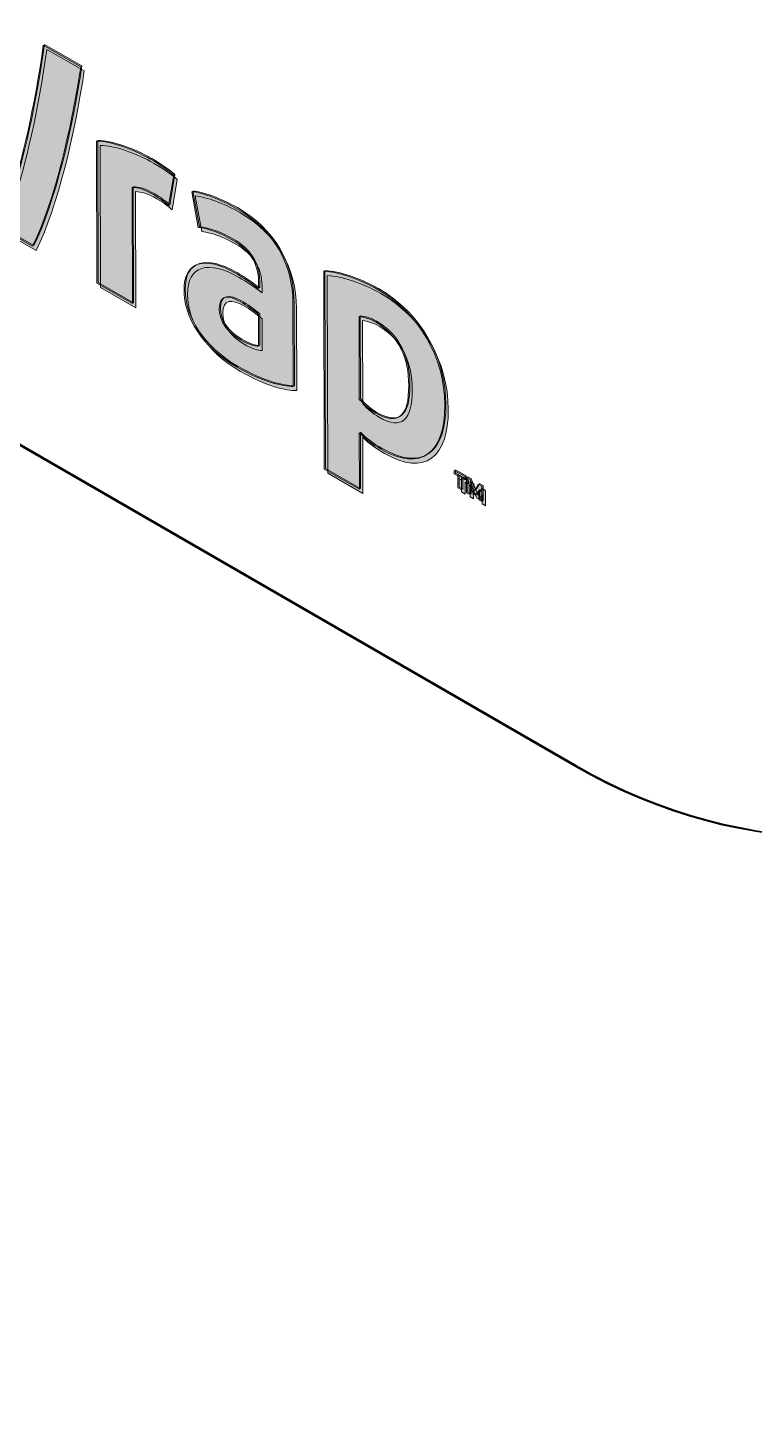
# Model space of a CAD drawing. Header units: inches. Extents: x -17.6 to 82.3, y -15.1 to 23.2.
# Drawn here: x -6.71 to -6.415, y 9.516 to 10.076 of the extents above; entities that cross this region are included whole.
import ezdxf

# ---------------------------------------------------------------- set-up
doc = ezdxf.new("R2010")
doc.units = ezdxf.units.IN
doc.header["$MEASUREMENT"] = 0
doc.layers.add('G-ANNO-TTLB', color=7, linetype='Continuous', lineweight=0)
doc.layers.add('TYVEK', color=7, linetype='Continuous', lineweight=0)

# ---------------------------------------------------------------- blocks, each defined once
blk = doc.blocks.new('Block_126')
at = {"layer": 'TYVEK', "true_color": 0x000000, "transparency": 33554687}
h = blk.add_hatch(color=18, dxfattribs=at)
h.dxf.hatch_style = 2
edge = h.paths.add_edge_path()
edge.add_spline(control_points=[(-6.70253, 10.06689), (-6.70253, 10.06689), (-6.68728, 10.05813), (-6.68728, 10.05813), (-6.69118, 10.03235), (-6.69799, 10.00319), (-6.70681, 9.98517), (-6.70681, 9.98517), (-6.72321, 9.99458), (-6.72321, 9.99458), (-6.72836, 10.01257), (-6.733, 10.03291), (-6.73691, 10.05488), (-6.74083, 10.03741), (-6.74528, 10.02229), (-6.75046, 10.01023), (-6.75046, 10.01023), (-6.76686, 10.01964), (-6.76686, 10.01964), (-6.77527, 10.04756), (-6.78277, 10.08493), (-6.7867, 10.11521), (-6.7867, 10.11521), (-6.77156, 10.10652), (-6.77156, 10.10652), (-6.76826, 10.07925), (-6.76234, 10.04735), (-6.75802, 10.03081), (-6.75357, 10.04232), (-6.74664, 10.066), (-6.74367, 10.09051), (-6.74367, 10.09051), (-6.73031, 10.08283), (-6.73031, 10.08283), (-6.72711, 10.05478), (-6.72025, 10.02319), (-6.71562, 10.00646), (-6.71148, 10.01815), (-6.7056, 10.04328), (-6.70253, 10.06689)], knot_values=[0, 0, 0, 0, 1, 1, 1, 2, 2, 2, 3, 3, 3, 4, 4, 4, 5, 5, 5, 6, 6, 6, 7, 7, 7, 8, 8, 8, 9, 9, 9, 10, 10, 10, 11, 11, 11, 12, 12, 12, 13, 13, 13, 13], degree=3, periodic=0)
h = blk.add_hatch(color=18, dxfattribs=at)
h.dxf.hatch_style = 2
edge = h.paths.add_edge_path()
edge.add_spline(control_points=[(-6.65892, 10.02057), (-6.65516, 10.01841), (-6.65161, 10.01589), (-6.64952, 10.01409), (-6.64952, 10.01409), (-6.65158, 10.00168), (-6.65158, 10.00168), (-6.65335, 10.00342), (-6.65555, 10.00492), (-6.65774, 10.00618), (-6.66161, 10.0084), (-6.66421, 10.00906), (-6.66641, 10.00911), (-6.66641, 10.00911), (-6.66629, 9.96191), (-6.66629, 9.96191), (-6.66629, 9.96191), (-6.6807, 9.97018), (-6.6807, 9.97018), (-6.6807, 9.97018), (-6.68084, 10.02786), (-6.68084, 10.02786), (-6.67521, 10.02788), (-6.66644, 10.02489), (-6.65892, 10.02057)], knot_values=[0, 0, 0, 0, 1, 1, 1, 2, 2, 2, 3, 3, 3, 4, 4, 4, 5, 5, 5, 6, 6, 6, 7, 7, 7, 8, 8, 8, 8], degree=3, periodic=0)
h = blk.add_hatch(color=18, dxfattribs=at)
h.dxf.hatch_style = 2
edge = h.paths.add_edge_path()
edge.add_spline(control_points=[(-6.61504, 9.94463), (-6.61504, 9.94463), (-6.61507, 9.95751), (-6.61507, 9.95751), (-6.61748, 9.95949), (-6.61998, 9.9613), (-6.62249, 9.96273), (-6.62729, 9.96549), (-6.63105, 9.96548), (-6.63103, 9.95982), (-6.63102, 9.95477), (-6.62788, 9.95032), (-6.62235, 9.94714), (-6.61922, 9.94534), (-6.61661, 9.94456), (-6.61504, 9.94463)], knot_values=[0, 0, 0, 0, 1, 1, 1, 2, 2, 2, 3, 3, 3, 4, 4, 4, 5, 5, 5, 5], degree=3, periodic=0)
edge = h.paths.add_edge_path()
edge.add_spline(control_points=[(-6.62378, 9.93606), (-6.63809, 9.94427), (-6.64531, 9.95648), (-6.64534, 9.96731), (-6.64537, 9.97924), (-6.63693, 9.98137), (-6.62439, 9.97429), (-6.62147, 9.97261), (-6.61771, 9.96997), (-6.6151, 9.96799), (-6.6151, 9.96799), (-6.61511, 9.97088), (-6.61511, 9.97088), (-6.61512, 9.97823), (-6.61879, 9.98382), (-6.62578, 9.98783), (-6.63038, 9.99047), (-6.63529, 9.99245), (-6.63956, 9.99286), (-6.63956, 9.99286), (-6.64221, 10.00736), (-6.64221, 10.00736), (-6.63772, 10.00695), (-6.63052, 10.00426), (-6.62415, 10.0006), (-6.60879, 9.99179), (-6.60115, 9.97802), (-6.60111, 9.96176), (-6.60111, 9.96176), (-6.60103, 9.92829), (-6.60103, 9.92829), (-6.6053, 9.92821), (-6.61334, 9.93006), (-6.62378, 9.93606)], knot_values=[0, 0, 0, 0, 1, 1, 1, 2, 2, 2, 3, 3, 3, 4, 4, 4, 5, 5, 5, 6, 6, 6, 7, 7, 7, 8, 8, 8, 9, 9, 9, 10, 10, 10, 11, 11, 11, 11], degree=3, periodic=0)
h = blk.add_hatch(color=18, dxfattribs=at)
h.dxf.hatch_style = 2
edge = h.paths.add_edge_path()
edge.add_spline(control_points=[(-6.56752, 9.91747), (-6.55833, 9.91219), (-6.55407, 9.91624), (-6.5541, 9.92864), (-6.55412, 9.93948), (-6.55811, 9.94898), (-6.56761, 9.95444), (-6.57022, 9.95594), (-6.5721, 9.95641), (-6.57429, 9.95671), (-6.57429, 9.95671), (-6.57421, 9.92299), (-6.57421, 9.92299), (-6.57223, 9.92089), (-6.57055, 9.91921), (-6.56752, 9.91747)], knot_values=[0, 0, 0, 0, 1, 1, 1, 2, 2, 2, 3, 3, 3, 4, 4, 4, 5, 5, 5, 5], degree=3, periodic=0)
edge = h.paths.add_edge_path()
edge.add_spline(control_points=[(-6.5654, 9.90278), (-6.56906, 9.90488), (-6.57156, 9.9068), (-6.57418, 9.90938), (-6.57418, 9.90938), (-6.57412, 9.8865), (-6.57412, 9.8865), (-6.57412, 9.8865), (-6.58843, 9.89472), (-6.58843, 9.89472), (-6.58843, 9.89472), (-6.58863, 9.97504), (-6.58863, 9.97504), (-6.58268, 9.97475), (-6.57433, 9.972), (-6.56692, 9.96775), (-6.54979, 9.95791), (-6.53952, 9.94), (-6.53948, 9.92073), (-6.53943, 9.90098), (-6.54911, 9.89343), (-6.5654, 9.90278)], knot_values=[0, 0, 0, 0, 1, 1, 1, 2, 2, 2, 3, 3, 3, 4, 4, 4, 5, 5, 5, 6, 6, 6, 7, 7, 7, 7], degree=3, periodic=0)
h = blk.add_hatch(color=18, dxfattribs=at)
h.dxf.hatch_style = 2
edge = h.paths.add_edge_path()
edge.add_spline(control_points=[(-6.52913, 9.89047), (-6.5286, 9.88869), (-6.52809, 9.88734), (-6.52746, 9.88589), (-6.52685, 9.88662), (-6.52641, 9.88743), (-6.5259, 9.88861), (-6.5259, 9.88861), (-6.5244, 9.88775), (-6.5244, 9.88775), (-6.5244, 9.88775), (-6.52438, 9.88152), (-6.52438, 9.88152), (-6.52438, 9.88152), (-6.52569, 9.88227), (-6.52569, 9.88227), (-6.52569, 9.88227), (-6.5257, 9.88514), (-6.5257, 9.88514), (-6.5257, 9.88514), (-6.52564, 9.88608), (-6.52564, 9.88608), (-6.52605, 9.88538), (-6.52655, 9.88469), (-6.52699, 9.88415), (-6.52699, 9.88415), (-6.52799, 9.88473), (-6.52799, 9.88473), (-6.52845, 9.88579), (-6.52895, 9.88708), (-6.52939, 9.88829), (-6.52939, 9.88829), (-6.52932, 9.88722), (-6.52932, 9.88722), (-6.52932, 9.88722), (-6.52931, 9.88435), (-6.52931, 9.88435), (-6.52931, 9.88435), (-6.53062, 9.8851), (-6.53062, 9.8851), (-6.53062, 9.8851), (-6.53064, 9.89133), (-6.53064, 9.89133), (-6.53064, 9.89133), (-6.52913, 9.89047), (-6.52913, 9.89047)], knot_values=[0, 0, 0, 0, 1, 1, 1, 2, 2, 2, 3, 3, 3, 4, 4, 4, 5, 5, 5, 6, 6, 6, 7, 7, 7, 8, 8, 8, 9, 9, 9, 10, 10, 10, 11, 11, 11, 12, 12, 12, 13, 13, 13, 14, 14, 14, 15, 15, 15, 15], degree=3, periodic=0)
edge = h.paths.add_edge_path()
edge.add_spline(control_points=[(-6.53414, 9.89196), (-6.53414, 9.89196), (-6.5356, 9.8928), (-6.5356, 9.8928), (-6.5356, 9.8928), (-6.5356, 9.89418), (-6.5356, 9.89418), (-6.5356, 9.89418), (-6.53123, 9.89167), (-6.53123, 9.89167), (-6.53123, 9.89167), (-6.53123, 9.89029), (-6.53123, 9.89029), (-6.53123, 9.89029), (-6.53269, 9.89113), (-6.53269, 9.89113), (-6.53269, 9.89113), (-6.53268, 9.88628), (-6.53268, 9.88628), (-6.53268, 9.88628), (-6.53413, 9.88712), (-6.53413, 9.88712), (-6.53413, 9.88712), (-6.53414, 9.89196), (-6.53414, 9.89196)], knot_values=[0, 0, 0, 0, 1, 1, 1, 2, 2, 2, 3, 3, 3, 4, 4, 4, 5, 5, 5, 6, 6, 6, 7, 7, 7, 8, 8, 8, 8], degree=3, periodic=0)
at = {"layer": 'TYVEK'}
for points, knots in [([(-6.70253, 10.06689), (-6.70253, 10.06689), (-6.68728, 10.05813), (-6.68728, 10.05813), (-6.69118, 10.03235), (-6.69799, 10.00319), (-6.70681, 9.98517), (-6.70681, 9.98517), (-6.72321, 9.99458), (-6.72321, 9.99458), (-6.72836, 10.01257), (-6.733, 10.03291), (-6.73691, 10.05488), (-6.74083, 10.03741), (-6.74528, 10.02229), (-6.75046, 10.01023), (-6.75046, 10.01023), (-6.76686, 10.01964), (-6.76686, 10.01964), (-6.77527, 10.04756), (-6.78277, 10.08493), (-6.7867, 10.11521), (-6.7867, 10.11521), (-6.77156, 10.10652), (-6.77156, 10.10652), (-6.76826, 10.07925), (-6.76234, 10.04735), (-6.75802, 10.03081), (-6.75357, 10.04232), (-6.74664, 10.066), (-6.74367, 10.09051), (-6.74367, 10.09051), (-6.73031, 10.08283), (-6.73031, 10.08283), (-6.72711, 10.05478), (-6.72025, 10.02319), (-6.71562, 10.00646), (-6.71148, 10.01815), (-6.7056, 10.04328), (-6.70253, 10.06689)], [0, 0, 0, 0, 1, 1, 1, 2, 2, 2, 3, 3, 3, 4, 4, 4, 5, 5, 5, 6, 6, 6, 7, 7, 7, 8, 8, 8, 9, 9, 9, 10, 10, 10, 11, 11, 11, 12, 12, 12, 13, 13, 13, 13]), ([(-6.65892, 10.02057), (-6.65516, 10.01841), (-6.65161, 10.01589), (-6.64952, 10.01409), (-6.64952, 10.01409), (-6.65158, 10.00168), (-6.65158, 10.00168), (-6.65335, 10.00342), (-6.65555, 10.00492), (-6.65774, 10.00618), (-6.66161, 10.0084), (-6.66421, 10.00906), (-6.66641, 10.00911), (-6.66641, 10.00911), (-6.66629, 9.96191), (-6.66629, 9.96191), (-6.66629, 9.96191), (-6.6807, 9.97018), (-6.6807, 9.97018), (-6.6807, 9.97018), (-6.68084, 10.02786), (-6.68084, 10.02786), (-6.67521, 10.02788), (-6.66644, 10.02489), (-6.65892, 10.02057)], [0, 0, 0, 0, 1, 1, 1, 2, 2, 2, 3, 3, 3, 4, 4, 4, 5, 5, 5, 6, 6, 6, 7, 7, 7, 8, 8, 8, 8]), ([(-6.62378, 9.93606), (-6.63809, 9.94427), (-6.64531, 9.95648), (-6.64534, 9.96731), (-6.64537, 9.97924), (-6.63693, 9.98137), (-6.62439, 9.97429), (-6.62147, 9.97261), (-6.61771, 9.96997), (-6.6151, 9.96799), (-6.6151, 9.96799), (-6.61511, 9.97088), (-6.61511, 9.97088), (-6.61512, 9.97823), (-6.61879, 9.98382), (-6.62578, 9.98783), (-6.63038, 9.99047), (-6.63529, 9.99245), (-6.63956, 9.99286), (-6.63956, 9.99286), (-6.64221, 10.00736), (-6.64221, 10.00736), (-6.63772, 10.00695), (-6.63052, 10.00426), (-6.62415, 10.0006), (-6.60879, 9.99179), (-6.60115, 9.97802), (-6.60111, 9.96176), (-6.60111, 9.96176), (-6.60103, 9.92829), (-6.60103, 9.92829), (-6.6053, 9.92821), (-6.61334, 9.93006), (-6.62378, 9.93606)], [0, 0, 0, 0, 1, 1, 1, 2, 2, 2, 3, 3, 3, 4, 4, 4, 5, 5, 5, 6, 6, 6, 7, 7, 7, 8, 8, 8, 9, 9, 9, 10, 10, 10, 11, 11, 11, 11]), ([(-6.5654, 9.90278), (-6.56906, 9.90488), (-6.57156, 9.9068), (-6.57418, 9.90938), (-6.57418, 9.90938), (-6.57412, 9.8865), (-6.57412, 9.8865), (-6.57412, 9.8865), (-6.58843, 9.89472), (-6.58843, 9.89472), (-6.58843, 9.89472), (-6.58863, 9.97504), (-6.58863, 9.97504), (-6.58268, 9.97475), (-6.57433, 9.972), (-6.56692, 9.96775), (-6.54979, 9.95791), (-6.53952, 9.94), (-6.53948, 9.92073), (-6.53943, 9.90098), (-6.54911, 9.89343), (-6.5654, 9.90278)], [0, 0, 0, 0, 1, 1, 1, 2, 2, 2, 3, 3, 3, 4, 4, 4, 5, 5, 5, 6, 6, 6, 7, 7, 7, 7]), ([(-6.61504, 9.94463), (-6.61504, 9.94463), (-6.61507, 9.95751), (-6.61507, 9.95751), (-6.61748, 9.95949), (-6.61998, 9.9613), (-6.62249, 9.96273), (-6.62729, 9.96549), (-6.63105, 9.96548), (-6.63103, 9.95982), (-6.63102, 9.95477), (-6.62788, 9.95032), (-6.62235, 9.94714), (-6.61922, 9.94534), (-6.61661, 9.94456), (-6.61504, 9.94463)], [0, 0, 0, 0, 1, 1, 1, 2, 2, 2, 3, 3, 3, 4, 4, 4, 5, 5, 5, 5]), ([(-6.56752, 9.91747), (-6.55833, 9.91219), (-6.55407, 9.91624), (-6.5541, 9.92864), (-6.55412, 9.93948), (-6.55811, 9.94898), (-6.56761, 9.95444), (-6.57022, 9.95594), (-6.5721, 9.95641), (-6.57429, 9.95671), (-6.57429, 9.95671), (-6.57421, 9.92299), (-6.57421, 9.92299), (-6.57223, 9.92089), (-6.57055, 9.91921), (-6.56752, 9.91747)], [0, 0, 0, 0, 1, 1, 1, 2, 2, 2, 3, 3, 3, 4, 4, 4, 5, 5, 5, 5]), ([(-6.53414, 9.89196), (-6.53414, 9.89196), (-6.5356, 9.8928), (-6.5356, 9.8928), (-6.5356, 9.8928), (-6.5356, 9.89418), (-6.5356, 9.89418), (-6.5356, 9.89418), (-6.53123, 9.89167), (-6.53123, 9.89167), (-6.53123, 9.89167), (-6.53123, 9.89029), (-6.53123, 9.89029), (-6.53123, 9.89029), (-6.53269, 9.89113), (-6.53269, 9.89113), (-6.53269, 9.89113), (-6.53268, 9.88628), (-6.53268, 9.88628), (-6.53268, 9.88628), (-6.53413, 9.88712), (-6.53413, 9.88712), (-6.53413, 9.88712), (-6.53414, 9.89196), (-6.53414, 9.89196)], [0, 0, 0, 0, 1, 1, 1, 2, 2, 2, 3, 3, 3, 4, 4, 4, 5, 5, 5, 6, 6, 6, 7, 7, 7, 8, 8, 8, 8]), ([(-6.52913, 9.89047), (-6.5286, 9.88869), (-6.52809, 9.88734), (-6.52746, 9.88589), (-6.52685, 9.88662), (-6.52641, 9.88743), (-6.5259, 9.88861), (-6.5259, 9.88861), (-6.5244, 9.88775), (-6.5244, 9.88775), (-6.5244, 9.88775), (-6.52438, 9.88152), (-6.52438, 9.88152), (-6.52438, 9.88152), (-6.52569, 9.88227), (-6.52569, 9.88227), (-6.52569, 9.88227), (-6.5257, 9.88514), (-6.5257, 9.88514), (-6.5257, 9.88514), (-6.52564, 9.88608), (-6.52564, 9.88608), (-6.52605, 9.88538), (-6.52655, 9.88469), (-6.52699, 9.88415), (-6.52699, 9.88415), (-6.52799, 9.88473), (-6.52799, 9.88473), (-6.52845, 9.88579), (-6.52895, 9.88708), (-6.52939, 9.88829), (-6.52939, 9.88829), (-6.52932, 9.88722), (-6.52932, 9.88722), (-6.52932, 9.88722), (-6.52931, 9.88435), (-6.52931, 9.88435), (-6.52931, 9.88435), (-6.53062, 9.8851), (-6.53062, 9.8851), (-6.53062, 9.8851), (-6.53064, 9.89133), (-6.53064, 9.89133), (-6.53064, 9.89133), (-6.52913, 9.89047), (-6.52913, 9.89047)], [0, 0, 0, 0, 1, 1, 1, 2, 2, 2, 3, 3, 3, 4, 4, 4, 5, 5, 5, 6, 6, 6, 7, 7, 7, 8, 8, 8, 9, 9, 9, 10, 10, 10, 11, 11, 11, 12, 12, 12, 13, 13, 13, 14, 14, 14, 15, 15, 15, 15])]:
    blk.add_open_spline(points, degree=3, knots=knots, dxfattribs=at)
blk = doc.blocks.new('Block_125')
at = {"layer": 'TYVEK'}
blk.add_blockref('Block_126', (0, 0), dxfattribs=at)
blk = doc.blocks.new('Block_137')
at = {"layer": 'TYVEK', "true_color": 0x000000, "transparency": 33554687}
h = blk.add_hatch(color=18, dxfattribs=at)
h.dxf.hatch_style = 2
edge = h.paths.add_edge_path()
edge.add_spline(control_points=[(-6.70347, 10.06889), (-6.70347, 10.06889), (-6.68822, 10.06014), (-6.68822, 10.06014), (-6.69212, 10.03435), (-6.69893, 10.0052), (-6.70775, 9.98717), (-6.70775, 9.98717), (-6.72415, 9.99658), (-6.72415, 9.99658), (-6.7293, 10.01458), (-6.73394, 10.03492), (-6.73785, 10.05688), (-6.74177, 10.03941), (-6.74622, 10.02429), (-6.75141, 10.01223), (-6.75141, 10.01223), (-6.7678, 10.02165), (-6.7678, 10.02165), (-6.77621, 10.04956), (-6.78371, 10.08694), (-6.78764, 10.11721), (-6.78764, 10.11721), (-6.7725, 10.10852), (-6.7725, 10.10852), (-6.7692, 10.08125), (-6.76328, 10.04936), (-6.75897, 10.03281), (-6.75451, 10.04432), (-6.74758, 10.068), (-6.74461, 10.09251), (-6.74461, 10.09251), (-6.73125, 10.08484), (-6.73125, 10.08484), (-6.72805, 10.05679), (-6.72119, 10.02519), (-6.71656, 10.00846), (-6.71242, 10.02016), (-6.70654, 10.04528), (-6.70347, 10.06889)], knot_values=[0, 0, 0, 0, 1, 1, 1, 2, 2, 2, 3, 3, 3, 4, 4, 4, 5, 5, 5, 6, 6, 6, 7, 7, 7, 8, 8, 8, 9, 9, 9, 10, 10, 10, 11, 11, 11, 12, 12, 12, 13, 13, 13, 13], degree=3, periodic=0)
h = blk.add_hatch(color=18, dxfattribs=at)
h.dxf.hatch_style = 2
edge = h.paths.add_edge_path()
edge.add_spline(control_points=[(-6.65987, 10.02257), (-6.65611, 10.02041), (-6.65255, 10.01789), (-6.65046, 10.01609), (-6.65046, 10.01609), (-6.65252, 10.00368), (-6.65252, 10.00368), (-6.6543, 10.00543), (-6.65649, 10.00692), (-6.65868, 10.00818), (-6.66255, 10.0104), (-6.66516, 10.01106), (-6.66735, 10.01111), (-6.66735, 10.01111), (-6.66723, 9.96391), (-6.66723, 9.96391), (-6.66723, 9.96391), (-6.68164, 9.97218), (-6.68164, 9.97218), (-6.68164, 9.97218), (-6.68178, 10.02986), (-6.68178, 10.02986), (-6.67615, 10.02988), (-6.66739, 10.02689), (-6.65987, 10.02257)], knot_values=[0, 0, 0, 0, 1, 1, 1, 2, 2, 2, 3, 3, 3, 4, 4, 4, 5, 5, 5, 6, 6, 6, 7, 7, 7, 8, 8, 8, 8], degree=3, periodic=0)
h = blk.add_hatch(color=18, dxfattribs=at)
h.dxf.hatch_style = 2
edge = h.paths.add_edge_path()
edge.add_spline(control_points=[(-6.61598, 9.94663), (-6.61598, 9.94663), (-6.61601, 9.95952), (-6.61601, 9.95952), (-6.61842, 9.9615), (-6.62093, 9.9633), (-6.62343, 9.96474), (-6.62824, 9.9675), (-6.63199, 9.96749), (-6.63198, 9.96183), (-6.63196, 9.95677), (-6.62882, 9.95232), (-6.62329, 9.94914), (-6.62016, 9.94734), (-6.61755, 9.94657), (-6.61598, 9.94663)], knot_values=[0, 0, 0, 0, 1, 1, 1, 2, 2, 2, 3, 3, 3, 4, 4, 4, 5, 5, 5, 5], degree=3, periodic=0)
edge = h.paths.add_edge_path()
edge.add_spline(control_points=[(-6.62472, 9.93806), (-6.63903, 9.94627), (-6.64626, 9.95848), (-6.64628, 9.96932), (-6.64631, 9.98124), (-6.63787, 9.98337), (-6.62534, 9.97629), (-6.62241, 9.97462), (-6.61865, 9.97197), (-6.61604, 9.96999), (-6.61604, 9.96999), (-6.61605, 9.97288), (-6.61605, 9.97288), (-6.61606, 9.98023), (-6.61973, 9.98582), (-6.62673, 9.98984), (-6.63132, 9.99248), (-6.63623, 9.99445), (-6.6405, 9.99486), (-6.6405, 9.99486), (-6.64315, 10.00937), (-6.64315, 10.00937), (-6.63866, 10.00896), (-6.63146, 10.00626), (-6.62509, 10.00261), (-6.60974, 9.99379), (-6.60209, 9.98002), (-6.60205, 9.96377), (-6.60205, 9.96377), (-6.60197, 9.93029), (-6.60197, 9.93029), (-6.60624, 9.93022), (-6.61428, 9.93207), (-6.62472, 9.93806)], knot_values=[0, 0, 0, 0, 1, 1, 1, 2, 2, 2, 3, 3, 3, 4, 4, 4, 5, 5, 5, 6, 6, 6, 7, 7, 7, 8, 8, 8, 9, 9, 9, 10, 10, 10, 11, 11, 11, 11], degree=3, periodic=0)
h = blk.add_hatch(color=18, dxfattribs=at)
h.dxf.hatch_style = 2
edge = h.paths.add_edge_path()
edge.add_spline(control_points=[(-6.56847, 9.91947), (-6.55927, 9.9142), (-6.55501, 9.91824), (-6.55504, 9.93064), (-6.55507, 9.94148), (-6.55905, 9.95098), (-6.56856, 9.95644), (-6.57117, 9.95794), (-6.57304, 9.95842), (-6.57524, 9.95871), (-6.57524, 9.95871), (-6.57515, 9.925), (-6.57515, 9.925), (-6.57317, 9.92289), (-6.57149, 9.92121), (-6.56847, 9.91947)], knot_values=[0, 0, 0, 0, 1, 1, 1, 2, 2, 2, 3, 3, 3, 4, 4, 4, 5, 5, 5, 5], degree=3, periodic=0)
edge = h.paths.add_edge_path()
edge.add_spline(control_points=[(-6.56634, 9.90479), (-6.57, 9.90688), (-6.57251, 9.9088), (-6.57512, 9.91139), (-6.57512, 9.91139), (-6.57506, 9.88851), (-6.57506, 9.88851), (-6.57506, 9.88851), (-6.58937, 9.89672), (-6.58937, 9.89672), (-6.58937, 9.89672), (-6.58957, 9.97704), (-6.58957, 9.97704), (-6.58362, 9.97676), (-6.57527, 9.97401), (-6.56786, 9.96975), (-6.55073, 9.95992), (-6.54047, 9.942), (-6.54042, 9.92273), (-6.54037, 9.90298), (-6.55005, 9.89543), (-6.56634, 9.90479)], knot_values=[0, 0, 0, 0, 1, 1, 1, 2, 2, 2, 3, 3, 3, 4, 4, 4, 5, 5, 5, 6, 6, 6, 7, 7, 7, 7], degree=3, periodic=0)
h = blk.add_hatch(color=18, dxfattribs=at)
h.dxf.hatch_style = 2
edge = h.paths.add_edge_path()
edge.add_spline(control_points=[(-6.53008, 9.89247), (-6.52954, 9.89069), (-6.52904, 9.88934), (-6.5284, 9.8879), (-6.52779, 9.88863), (-6.52736, 9.88944), (-6.52684, 9.89061), (-6.52684, 9.89061), (-6.52534, 9.88975), (-6.52534, 9.88975), (-6.52534, 9.88975), (-6.52532, 9.88352), (-6.52532, 9.88352), (-6.52532, 9.88352), (-6.52663, 9.88428), (-6.52663, 9.88428), (-6.52663, 9.88428), (-6.52664, 9.88715), (-6.52664, 9.88715), (-6.52664, 9.88715), (-6.52658, 9.88808), (-6.52658, 9.88808), (-6.527, 9.88739), (-6.5275, 9.88669), (-6.52793, 9.88616), (-6.52793, 9.88616), (-6.52893, 9.88673), (-6.52893, 9.88673), (-6.52939, 9.88779), (-6.52989, 9.88909), (-6.53033, 9.89029), (-6.53033, 9.89029), (-6.53026, 9.88922), (-6.53026, 9.88922), (-6.53026, 9.88922), (-6.53026, 9.88635), (-6.53026, 9.88635), (-6.53026, 9.88635), (-6.53156, 9.88711), (-6.53156, 9.88711), (-6.53156, 9.88711), (-6.53158, 9.89333), (-6.53158, 9.89333), (-6.53158, 9.89333), (-6.53008, 9.89247), (-6.53008, 9.89247)], knot_values=[0, 0, 0, 0, 1, 1, 1, 2, 2, 2, 3, 3, 3, 4, 4, 4, 5, 5, 5, 6, 6, 6, 7, 7, 7, 8, 8, 8, 9, 9, 9, 10, 10, 10, 11, 11, 11, 12, 12, 12, 13, 13, 13, 14, 14, 14, 15, 15, 15, 15], degree=3, periodic=0)
edge = h.paths.add_edge_path()
edge.add_spline(control_points=[(-6.53508, 9.89397), (-6.53508, 9.89397), (-6.53654, 9.8948), (-6.53654, 9.8948), (-6.53654, 9.8948), (-6.53654, 9.89618), (-6.53654, 9.89618), (-6.53654, 9.89618), (-6.53218, 9.89367), (-6.53218, 9.89367), (-6.53218, 9.89367), (-6.53217, 9.8923), (-6.53217, 9.8923), (-6.53217, 9.8923), (-6.53363, 9.89313), (-6.53363, 9.89313), (-6.53363, 9.89313), (-6.53362, 9.88828), (-6.53362, 9.88828), (-6.53362, 9.88828), (-6.53507, 9.88912), (-6.53507, 9.88912), (-6.53507, 9.88912), (-6.53508, 9.89397), (-6.53508, 9.89397)], knot_values=[0, 0, 0, 0, 1, 1, 1, 2, 2, 2, 3, 3, 3, 4, 4, 4, 5, 5, 5, 6, 6, 6, 7, 7, 7, 8, 8, 8, 8], degree=3, periodic=0)
at = {"layer": 'TYVEK'}
for points, knots in [([(-6.70347, 10.06889), (-6.70347, 10.06889), (-6.68822, 10.06014), (-6.68822, 10.06014), (-6.69212, 10.03435), (-6.69893, 10.0052), (-6.70775, 9.98717), (-6.70775, 9.98717), (-6.72415, 9.99658), (-6.72415, 9.99658), (-6.7293, 10.01458), (-6.73394, 10.03492), (-6.73785, 10.05688), (-6.74177, 10.03941), (-6.74622, 10.02429), (-6.75141, 10.01223), (-6.75141, 10.01223), (-6.7678, 10.02165), (-6.7678, 10.02165), (-6.77621, 10.04956), (-6.78371, 10.08694), (-6.78764, 10.11721), (-6.78764, 10.11721), (-6.7725, 10.10852), (-6.7725, 10.10852), (-6.7692, 10.08125), (-6.76328, 10.04936), (-6.75897, 10.03281), (-6.75451, 10.04432), (-6.74758, 10.068), (-6.74461, 10.09251), (-6.74461, 10.09251), (-6.73125, 10.08484), (-6.73125, 10.08484), (-6.72805, 10.05679), (-6.72119, 10.02519), (-6.71656, 10.00846), (-6.71242, 10.02016), (-6.70654, 10.04528), (-6.70347, 10.06889)], [0, 0, 0, 0, 1, 1, 1, 2, 2, 2, 3, 3, 3, 4, 4, 4, 5, 5, 5, 6, 6, 6, 7, 7, 7, 8, 8, 8, 9, 9, 9, 10, 10, 10, 11, 11, 11, 12, 12, 12, 13, 13, 13, 13]), ([(-6.65987, 10.02257), (-6.65611, 10.02041), (-6.65255, 10.01789), (-6.65046, 10.01609), (-6.65046, 10.01609), (-6.65252, 10.00368), (-6.65252, 10.00368), (-6.6543, 10.00543), (-6.65649, 10.00692), (-6.65868, 10.00818), (-6.66255, 10.0104), (-6.66516, 10.01106), (-6.66735, 10.01111), (-6.66735, 10.01111), (-6.66723, 9.96391), (-6.66723, 9.96391), (-6.66723, 9.96391), (-6.68164, 9.97218), (-6.68164, 9.97218), (-6.68164, 9.97218), (-6.68178, 10.02986), (-6.68178, 10.02986), (-6.67615, 10.02988), (-6.66739, 10.02689), (-6.65987, 10.02257)], [0, 0, 0, 0, 1, 1, 1, 2, 2, 2, 3, 3, 3, 4, 4, 4, 5, 5, 5, 6, 6, 6, 7, 7, 7, 8, 8, 8, 8]), ([(-6.62472, 9.93806), (-6.63903, 9.94627), (-6.64626, 9.95848), (-6.64628, 9.96932), (-6.64631, 9.98124), (-6.63787, 9.98337), (-6.62534, 9.97629), (-6.62241, 9.97462), (-6.61865, 9.97197), (-6.61604, 9.96999), (-6.61604, 9.96999), (-6.61605, 9.97288), (-6.61605, 9.97288), (-6.61606, 9.98023), (-6.61973, 9.98582), (-6.62673, 9.98984), (-6.63132, 9.99248), (-6.63623, 9.99445), (-6.6405, 9.99486), (-6.6405, 9.99486), (-6.64315, 10.00937), (-6.64315, 10.00937), (-6.63866, 10.00896), (-6.63146, 10.00626), (-6.62509, 10.00261), (-6.60974, 9.99379), (-6.60209, 9.98002), (-6.60205, 9.96377), (-6.60205, 9.96377), (-6.60197, 9.93029), (-6.60197, 9.93029), (-6.60624, 9.93022), (-6.61428, 9.93207), (-6.62472, 9.93806)], [0, 0, 0, 0, 1, 1, 1, 2, 2, 2, 3, 3, 3, 4, 4, 4, 5, 5, 5, 6, 6, 6, 7, 7, 7, 8, 8, 8, 9, 9, 9, 10, 10, 10, 11, 11, 11, 11]), ([(-6.56634, 9.90479), (-6.57, 9.90688), (-6.57251, 9.9088), (-6.57512, 9.91139), (-6.57512, 9.91139), (-6.57506, 9.88851), (-6.57506, 9.88851), (-6.57506, 9.88851), (-6.58937, 9.89672), (-6.58937, 9.89672), (-6.58937, 9.89672), (-6.58957, 9.97704), (-6.58957, 9.97704), (-6.58362, 9.97676), (-6.57527, 9.97401), (-6.56786, 9.96975), (-6.55073, 9.95992), (-6.54047, 9.942), (-6.54042, 9.92273), (-6.54037, 9.90298), (-6.55005, 9.89543), (-6.56634, 9.90479)], [0, 0, 0, 0, 1, 1, 1, 2, 2, 2, 3, 3, 3, 4, 4, 4, 5, 5, 5, 6, 6, 6, 7, 7, 7, 7]), ([(-6.61598, 9.94663), (-6.61598, 9.94663), (-6.61601, 9.95952), (-6.61601, 9.95952), (-6.61842, 9.9615), (-6.62093, 9.9633), (-6.62343, 9.96474), (-6.62824, 9.9675), (-6.63199, 9.96749), (-6.63198, 9.96183), (-6.63196, 9.95677), (-6.62882, 9.95232), (-6.62329, 9.94914), (-6.62016, 9.94734), (-6.61755, 9.94657), (-6.61598, 9.94663)], [0, 0, 0, 0, 1, 1, 1, 2, 2, 2, 3, 3, 3, 4, 4, 4, 5, 5, 5, 5]), ([(-6.56847, 9.91947), (-6.55927, 9.9142), (-6.55501, 9.91824), (-6.55504, 9.93064), (-6.55507, 9.94148), (-6.55905, 9.95098), (-6.56856, 9.95644), (-6.57117, 9.95794), (-6.57304, 9.95842), (-6.57524, 9.95871), (-6.57524, 9.95871), (-6.57515, 9.925), (-6.57515, 9.925), (-6.57317, 9.92289), (-6.57149, 9.92121), (-6.56847, 9.91947)], [0, 0, 0, 0, 1, 1, 1, 2, 2, 2, 3, 3, 3, 4, 4, 4, 5, 5, 5, 5]), ([(-6.53508, 9.89397), (-6.53508, 9.89397), (-6.53654, 9.8948), (-6.53654, 9.8948), (-6.53654, 9.8948), (-6.53654, 9.89618), (-6.53654, 9.89618), (-6.53654, 9.89618), (-6.53218, 9.89367), (-6.53218, 9.89367), (-6.53218, 9.89367), (-6.53217, 9.8923), (-6.53217, 9.8923), (-6.53217, 9.8923), (-6.53363, 9.89313), (-6.53363, 9.89313), (-6.53363, 9.89313), (-6.53362, 9.88828), (-6.53362, 9.88828), (-6.53362, 9.88828), (-6.53507, 9.88912), (-6.53507, 9.88912), (-6.53507, 9.88912), (-6.53508, 9.89397), (-6.53508, 9.89397)], [0, 0, 0, 0, 1, 1, 1, 2, 2, 2, 3, 3, 3, 4, 4, 4, 5, 5, 5, 6, 6, 6, 7, 7, 7, 8, 8, 8, 8]), ([(-6.53008, 9.89247), (-6.52954, 9.89069), (-6.52904, 9.88934), (-6.5284, 9.8879), (-6.52779, 9.88863), (-6.52736, 9.88944), (-6.52684, 9.89061), (-6.52684, 9.89061), (-6.52534, 9.88975), (-6.52534, 9.88975), (-6.52534, 9.88975), (-6.52532, 9.88352), (-6.52532, 9.88352), (-6.52532, 9.88352), (-6.52663, 9.88428), (-6.52663, 9.88428), (-6.52663, 9.88428), (-6.52664, 9.88715), (-6.52664, 9.88715), (-6.52664, 9.88715), (-6.52658, 9.88808), (-6.52658, 9.88808), (-6.527, 9.88739), (-6.5275, 9.88669), (-6.52793, 9.88616), (-6.52793, 9.88616), (-6.52893, 9.88673), (-6.52893, 9.88673), (-6.52939, 9.88779), (-6.52989, 9.88909), (-6.53033, 9.89029), (-6.53033, 9.89029), (-6.53026, 9.88922), (-6.53026, 9.88922), (-6.53026, 9.88922), (-6.53026, 9.88635), (-6.53026, 9.88635), (-6.53026, 9.88635), (-6.53156, 9.88711), (-6.53156, 9.88711), (-6.53156, 9.88711), (-6.53158, 9.89333), (-6.53158, 9.89333), (-6.53158, 9.89333), (-6.53008, 9.89247), (-6.53008, 9.89247)], [0, 0, 0, 0, 1, 1, 1, 2, 2, 2, 3, 3, 3, 4, 4, 4, 5, 5, 5, 6, 6, 6, 7, 7, 7, 8, 8, 8, 9, 9, 9, 10, 10, 10, 11, 11, 11, 12, 12, 12, 13, 13, 13, 14, 14, 14, 15, 15, 15, 15])]:
    blk.add_open_spline(points, degree=3, knots=knots, dxfattribs=at)
blk = doc.blocks.new('Block_136')
at = {"layer": 'TYVEK'}
blk.add_blockref('Block_137', (0, 0), dxfattribs=at)
blk = doc.blocks.new('Block_146')
at = {"layer": 'TYVEK', "true_color": 0x000000, "transparency": 33554687}
h = blk.add_hatch(color=18, dxfattribs=at)
h.dxf.hatch_style = 2
edge = h.paths.add_edge_path()
edge.add_spline(control_points=[(-6.70395, 10.06862), (-6.70395, 10.06862), (-6.68871, 10.05986), (-6.68871, 10.05986), (-6.69261, 10.03408), (-6.69942, 10.00492), (-6.70824, 9.9869), (-6.70824, 9.9869), (-6.72464, 9.99631), (-6.72464, 9.99631), (-6.72979, 10.0143), (-6.73443, 10.03464), (-6.73834, 10.05661), (-6.74226, 10.03914), (-6.74671, 10.02402), (-6.75189, 10.01196), (-6.75189, 10.01196), (-6.76829, 10.02137), (-6.76829, 10.02137), (-6.7767, 10.04929), (-6.7842, 10.08666), (-6.78813, 10.11694), (-6.78813, 10.11694), (-6.77299, 10.10825), (-6.77299, 10.10825), (-6.76969, 10.08098), (-6.76377, 10.04908), (-6.75945, 10.03254), (-6.755, 10.04405), (-6.74807, 10.06773), (-6.7451, 10.09224), (-6.7451, 10.09224), (-6.73173, 10.08457), (-6.73173, 10.08457), (-6.72854, 10.05652), (-6.72168, 10.02492), (-6.71705, 10.00819), (-6.71291, 10.01988), (-6.70703, 10.04501), (-6.70395, 10.06862)], knot_values=[0, 0, 0, 0, 1, 1, 1, 2, 2, 2, 3, 3, 3, 4, 4, 4, 5, 5, 5, 6, 6, 6, 7, 7, 7, 8, 8, 8, 9, 9, 9, 10, 10, 10, 11, 11, 11, 12, 12, 12, 13, 13, 13, 13], degree=3, periodic=0)
h = blk.add_hatch(color=18, dxfattribs=at)
h.dxf.hatch_style = 2
edge = h.paths.add_edge_path()
edge.add_spline(control_points=[(-6.66035, 10.0223), (-6.65659, 10.02014), (-6.65304, 10.01762), (-6.65095, 10.01582), (-6.65095, 10.01582), (-6.65301, 10.00341), (-6.65301, 10.00341), (-6.65478, 10.00515), (-6.65698, 10.00665), (-6.65917, 10.00791), (-6.66303, 10.01013), (-6.66564, 10.01079), (-6.66783, 10.01084), (-6.66783, 10.01084), (-6.66772, 9.96364), (-6.66772, 9.96364), (-6.66772, 9.96364), (-6.68213, 9.97191), (-6.68213, 9.97191), (-6.68213, 9.97191), (-6.68227, 10.02959), (-6.68227, 10.02959), (-6.67664, 10.02961), (-6.66787, 10.02662), (-6.66035, 10.0223)], knot_values=[0, 0, 0, 0, 1, 1, 1, 2, 2, 2, 3, 3, 3, 4, 4, 4, 5, 5, 5, 6, 6, 6, 7, 7, 7, 8, 8, 8, 8], degree=3, periodic=0)
h = blk.add_hatch(color=18, dxfattribs=at)
h.dxf.hatch_style = 2
edge = h.paths.add_edge_path()
edge.add_spline(control_points=[(-6.61647, 9.94636), (-6.61647, 9.94636), (-6.6165, 9.95924), (-6.6165, 9.95924), (-6.6189, 9.96123), (-6.62141, 9.96303), (-6.62392, 9.96446), (-6.62872, 9.96722), (-6.63248, 9.96721), (-6.63246, 9.96155), (-6.63245, 9.9565), (-6.62931, 9.95205), (-6.62378, 9.94887), (-6.62064, 9.94707), (-6.61803, 9.94629), (-6.61647, 9.94636)], knot_values=[0, 0, 0, 0, 1, 1, 1, 2, 2, 2, 3, 3, 3, 4, 4, 4, 5, 5, 5, 5], degree=3, periodic=0)
edge = h.paths.add_edge_path()
edge.add_spline(control_points=[(-6.62521, 9.93779), (-6.63952, 9.946), (-6.64674, 9.95821), (-6.64677, 9.96904), (-6.6468, 9.98097), (-6.63836, 9.9831), (-6.62582, 9.97602), (-6.6229, 9.97434), (-6.61914, 9.9717), (-6.61653, 9.96972), (-6.61653, 9.96972), (-6.61653, 9.97261), (-6.61653, 9.97261), (-6.61655, 9.97996), (-6.62022, 9.98555), (-6.62721, 9.98957), (-6.63181, 9.9922), (-6.63671, 9.99418), (-6.64099, 9.99459), (-6.64099, 9.99459), (-6.64363, 10.00909), (-6.64363, 10.00909), (-6.63915, 10.00868), (-6.63195, 10.00599), (-6.62558, 10.00233), (-6.61022, 9.99352), (-6.60258, 9.97975), (-6.60254, 9.96349), (-6.60254, 9.96349), (-6.60246, 9.93002), (-6.60246, 9.93002), (-6.60673, 9.92994), (-6.61477, 9.93179), (-6.62521, 9.93779)], knot_values=[0, 0, 0, 0, 1, 1, 1, 2, 2, 2, 3, 3, 3, 4, 4, 4, 5, 5, 5, 6, 6, 6, 7, 7, 7, 8, 8, 8, 9, 9, 9, 10, 10, 10, 11, 11, 11, 11], degree=3, periodic=0)
h = blk.add_hatch(color=18, dxfattribs=at)
h.dxf.hatch_style = 2
edge = h.paths.add_edge_path()
edge.add_spline(control_points=[(-6.56895, 9.9192), (-6.55976, 9.91392), (-6.5555, 9.91797), (-6.55553, 9.93037), (-6.55555, 9.94121), (-6.55954, 9.95071), (-6.56904, 9.95617), (-6.57165, 9.95767), (-6.57353, 9.95815), (-6.57572, 9.95844), (-6.57572, 9.95844), (-6.57564, 9.92472), (-6.57564, 9.92472), (-6.57365, 9.92262), (-6.57198, 9.92094), (-6.56895, 9.9192)], knot_values=[0, 0, 0, 0, 1, 1, 1, 2, 2, 2, 3, 3, 3, 4, 4, 4, 5, 5, 5, 5], degree=3, periodic=0)
edge = h.paths.add_edge_path()
edge.add_spline(control_points=[(-6.56683, 9.90451), (-6.57049, 9.90661), (-6.57299, 9.90853), (-6.57561, 9.91112), (-6.57561, 9.91112), (-6.57555, 9.88823), (-6.57555, 9.88823), (-6.57555, 9.88823), (-6.58986, 9.89645), (-6.58986, 9.89645), (-6.58986, 9.89645), (-6.59006, 9.97677), (-6.59006, 9.97677), (-6.58411, 9.97648), (-6.57576, 9.97373), (-6.56835, 9.96948), (-6.55122, 9.95964), (-6.54095, 9.94173), (-6.54091, 9.92246), (-6.54086, 9.90271), (-6.55054, 9.89516), (-6.56683, 9.90451)], knot_values=[0, 0, 0, 0, 1, 1, 1, 2, 2, 2, 3, 3, 3, 4, 4, 4, 5, 5, 5, 6, 6, 6, 7, 7, 7, 7], degree=3, periodic=0)
h = blk.add_hatch(color=18, dxfattribs=at)
h.dxf.hatch_style = 2
edge = h.paths.add_edge_path()
edge.add_spline(control_points=[(-6.53056, 9.8922), (-6.53003, 9.89042), (-6.52952, 9.88907), (-6.52889, 9.88762), (-6.52828, 9.88835), (-6.52784, 9.88916), (-6.52733, 9.89034), (-6.52733, 9.89034), (-6.52583, 9.88948), (-6.52583, 9.88948), (-6.52583, 9.88948), (-6.52581, 9.88325), (-6.52581, 9.88325), (-6.52581, 9.88325), (-6.52712, 9.884), (-6.52712, 9.884), (-6.52712, 9.884), (-6.52713, 9.88687), (-6.52713, 9.88687), (-6.52713, 9.88687), (-6.52707, 9.88781), (-6.52707, 9.88781), (-6.52748, 9.88712), (-6.52798, 9.88642), (-6.52842, 9.88588), (-6.52842, 9.88588), (-6.52942, 9.88646), (-6.52942, 9.88646), (-6.52987, 9.88752), (-6.53038, 9.88881), (-6.53082, 9.89002), (-6.53082, 9.89002), (-6.53075, 9.88895), (-6.53075, 9.88895), (-6.53075, 9.88895), (-6.53074, 9.88608), (-6.53074, 9.88608), (-6.53074, 9.88608), (-6.53205, 9.88683), (-6.53205, 9.88683), (-6.53205, 9.88683), (-6.53207, 9.89306), (-6.53207, 9.89306), (-6.53207, 9.89306), (-6.53056, 9.8922), (-6.53056, 9.8922)], knot_values=[0, 0, 0, 0, 1, 1, 1, 2, 2, 2, 3, 3, 3, 4, 4, 4, 5, 5, 5, 6, 6, 6, 7, 7, 7, 8, 8, 8, 9, 9, 9, 10, 10, 10, 11, 11, 11, 12, 12, 12, 13, 13, 13, 14, 14, 14, 15, 15, 15, 15], degree=3, periodic=0)
edge = h.paths.add_edge_path()
edge.add_spline(control_points=[(-6.53557, 9.89369), (-6.53557, 9.89369), (-6.53703, 9.89453), (-6.53703, 9.89453), (-6.53703, 9.89453), (-6.53703, 9.89591), (-6.53703, 9.89591), (-6.53703, 9.89591), (-6.53266, 9.8934), (-6.53266, 9.8934), (-6.53266, 9.8934), (-6.53266, 9.89202), (-6.53266, 9.89202), (-6.53266, 9.89202), (-6.53412, 9.89286), (-6.53412, 9.89286), (-6.53412, 9.89286), (-6.5341, 9.88801), (-6.5341, 9.88801), (-6.5341, 9.88801), (-6.53556, 9.88885), (-6.53556, 9.88885), (-6.53556, 9.88885), (-6.53557, 9.89369), (-6.53557, 9.89369)], knot_values=[0, 0, 0, 0, 1, 1, 1, 2, 2, 2, 3, 3, 3, 4, 4, 4, 5, 5, 5, 6, 6, 6, 7, 7, 7, 8, 8, 8, 8], degree=3, periodic=0)
at = {"layer": 'TYVEK'}
for points, knots in [([(-6.70395, 10.06862), (-6.70395, 10.06862), (-6.68871, 10.05986), (-6.68871, 10.05986), (-6.69261, 10.03408), (-6.69942, 10.00492), (-6.70824, 9.9869), (-6.70824, 9.9869), (-6.72464, 9.99631), (-6.72464, 9.99631), (-6.72979, 10.0143), (-6.73443, 10.03464), (-6.73834, 10.05661), (-6.74226, 10.03914), (-6.74671, 10.02402), (-6.75189, 10.01196), (-6.75189, 10.01196), (-6.76829, 10.02137), (-6.76829, 10.02137), (-6.7767, 10.04929), (-6.7842, 10.08666), (-6.78813, 10.11694), (-6.78813, 10.11694), (-6.77299, 10.10825), (-6.77299, 10.10825), (-6.76969, 10.08098), (-6.76377, 10.04908), (-6.75945, 10.03254), (-6.755, 10.04405), (-6.74807, 10.06773), (-6.7451, 10.09224), (-6.7451, 10.09224), (-6.73173, 10.08457), (-6.73173, 10.08457), (-6.72854, 10.05652), (-6.72168, 10.02492), (-6.71705, 10.00819), (-6.71291, 10.01988), (-6.70703, 10.04501), (-6.70395, 10.06862)], [0, 0, 0, 0, 1, 1, 1, 2, 2, 2, 3, 3, 3, 4, 4, 4, 5, 5, 5, 6, 6, 6, 7, 7, 7, 8, 8, 8, 9, 9, 9, 10, 10, 10, 11, 11, 11, 12, 12, 12, 13, 13, 13, 13]), ([(-6.66035, 10.0223), (-6.65659, 10.02014), (-6.65304, 10.01762), (-6.65095, 10.01582), (-6.65095, 10.01582), (-6.65301, 10.00341), (-6.65301, 10.00341), (-6.65478, 10.00515), (-6.65698, 10.00665), (-6.65917, 10.00791), (-6.66303, 10.01013), (-6.66564, 10.01079), (-6.66783, 10.01084), (-6.66783, 10.01084), (-6.66772, 9.96364), (-6.66772, 9.96364), (-6.66772, 9.96364), (-6.68213, 9.97191), (-6.68213, 9.97191), (-6.68213, 9.97191), (-6.68227, 10.02959), (-6.68227, 10.02959), (-6.67664, 10.02961), (-6.66787, 10.02662), (-6.66035, 10.0223)], [0, 0, 0, 0, 1, 1, 1, 2, 2, 2, 3, 3, 3, 4, 4, 4, 5, 5, 5, 6, 6, 6, 7, 7, 7, 8, 8, 8, 8]), ([(-6.62521, 9.93779), (-6.63952, 9.946), (-6.64674, 9.95821), (-6.64677, 9.96904), (-6.6468, 9.98097), (-6.63836, 9.9831), (-6.62582, 9.97602), (-6.6229, 9.97434), (-6.61914, 9.9717), (-6.61653, 9.96972), (-6.61653, 9.96972), (-6.61653, 9.97261), (-6.61653, 9.97261), (-6.61655, 9.97996), (-6.62022, 9.98555), (-6.62721, 9.98957), (-6.63181, 9.9922), (-6.63671, 9.99418), (-6.64099, 9.99459), (-6.64099, 9.99459), (-6.64363, 10.00909), (-6.64363, 10.00909), (-6.63915, 10.00868), (-6.63195, 10.00599), (-6.62558, 10.00233), (-6.61022, 9.99352), (-6.60258, 9.97975), (-6.60254, 9.96349), (-6.60254, 9.96349), (-6.60246, 9.93002), (-6.60246, 9.93002), (-6.60673, 9.92994), (-6.61477, 9.93179), (-6.62521, 9.93779)], [0, 0, 0, 0, 1, 1, 1, 2, 2, 2, 3, 3, 3, 4, 4, 4, 5, 5, 5, 6, 6, 6, 7, 7, 7, 8, 8, 8, 9, 9, 9, 10, 10, 10, 11, 11, 11, 11]), ([(-6.56683, 9.90451), (-6.57049, 9.90661), (-6.57299, 9.90853), (-6.57561, 9.91112), (-6.57561, 9.91112), (-6.57555, 9.88823), (-6.57555, 9.88823), (-6.57555, 9.88823), (-6.58986, 9.89645), (-6.58986, 9.89645), (-6.58986, 9.89645), (-6.59006, 9.97677), (-6.59006, 9.97677), (-6.58411, 9.97648), (-6.57576, 9.97373), (-6.56835, 9.96948), (-6.55122, 9.95964), (-6.54095, 9.94173), (-6.54091, 9.92246), (-6.54086, 9.90271), (-6.55054, 9.89516), (-6.56683, 9.90451)], [0, 0, 0, 0, 1, 1, 1, 2, 2, 2, 3, 3, 3, 4, 4, 4, 5, 5, 5, 6, 6, 6, 7, 7, 7, 7]), ([(-6.61647, 9.94636), (-6.61647, 9.94636), (-6.6165, 9.95924), (-6.6165, 9.95924), (-6.6189, 9.96123), (-6.62141, 9.96303), (-6.62392, 9.96446), (-6.62872, 9.96722), (-6.63248, 9.96721), (-6.63246, 9.96155), (-6.63245, 9.9565), (-6.62931, 9.95205), (-6.62378, 9.94887), (-6.62064, 9.94707), (-6.61803, 9.94629), (-6.61647, 9.94636)], [0, 0, 0, 0, 1, 1, 1, 2, 2, 2, 3, 3, 3, 4, 4, 4, 5, 5, 5, 5]), ([(-6.56895, 9.9192), (-6.55976, 9.91392), (-6.5555, 9.91797), (-6.55553, 9.93037), (-6.55555, 9.94121), (-6.55954, 9.95071), (-6.56904, 9.95617), (-6.57165, 9.95767), (-6.57353, 9.95815), (-6.57572, 9.95844), (-6.57572, 9.95844), (-6.57564, 9.92472), (-6.57564, 9.92472), (-6.57365, 9.92262), (-6.57198, 9.92094), (-6.56895, 9.9192)], [0, 0, 0, 0, 1, 1, 1, 2, 2, 2, 3, 3, 3, 4, 4, 4, 5, 5, 5, 5]), ([(-6.53557, 9.89369), (-6.53557, 9.89369), (-6.53703, 9.89453), (-6.53703, 9.89453), (-6.53703, 9.89453), (-6.53703, 9.89591), (-6.53703, 9.89591), (-6.53703, 9.89591), (-6.53266, 9.8934), (-6.53266, 9.8934), (-6.53266, 9.8934), (-6.53266, 9.89202), (-6.53266, 9.89202), (-6.53266, 9.89202), (-6.53412, 9.89286), (-6.53412, 9.89286), (-6.53412, 9.89286), (-6.5341, 9.88801), (-6.5341, 9.88801), (-6.5341, 9.88801), (-6.53556, 9.88885), (-6.53556, 9.88885), (-6.53556, 9.88885), (-6.53557, 9.89369), (-6.53557, 9.89369)], [0, 0, 0, 0, 1, 1, 1, 2, 2, 2, 3, 3, 3, 4, 4, 4, 5, 5, 5, 6, 6, 6, 7, 7, 7, 8, 8, 8, 8]), ([(-6.53056, 9.8922), (-6.53003, 9.89042), (-6.52952, 9.88907), (-6.52889, 9.88762), (-6.52828, 9.88835), (-6.52784, 9.88916), (-6.52733, 9.89034), (-6.52733, 9.89034), (-6.52583, 9.88948), (-6.52583, 9.88948), (-6.52583, 9.88948), (-6.52581, 9.88325), (-6.52581, 9.88325), (-6.52581, 9.88325), (-6.52712, 9.884), (-6.52712, 9.884), (-6.52712, 9.884), (-6.52713, 9.88687), (-6.52713, 9.88687), (-6.52713, 9.88687), (-6.52707, 9.88781), (-6.52707, 9.88781), (-6.52748, 9.88712), (-6.52798, 9.88642), (-6.52842, 9.88588), (-6.52842, 9.88588), (-6.52942, 9.88646), (-6.52942, 9.88646), (-6.52987, 9.88752), (-6.53038, 9.88881), (-6.53082, 9.89002), (-6.53082, 9.89002), (-6.53075, 9.88895), (-6.53075, 9.88895), (-6.53075, 9.88895), (-6.53074, 9.88608), (-6.53074, 9.88608), (-6.53074, 9.88608), (-6.53205, 9.88683), (-6.53205, 9.88683), (-6.53205, 9.88683), (-6.53207, 9.89306), (-6.53207, 9.89306), (-6.53207, 9.89306), (-6.53056, 9.8922), (-6.53056, 9.8922)], [0, 0, 0, 0, 1, 1, 1, 2, 2, 2, 3, 3, 3, 4, 4, 4, 5, 5, 5, 6, 6, 6, 7, 7, 7, 8, 8, 8, 9, 9, 9, 10, 10, 10, 11, 11, 11, 12, 12, 12, 13, 13, 13, 14, 14, 14, 15, 15, 15, 15])]:
    blk.add_open_spline(points, degree=3, knots=knots, dxfattribs=at)
blk = doc.blocks.new('Block_145')
at = {"layer": 'TYVEK'}
blk.add_blockref('Block_146', (0, 0), dxfattribs=at)

msp = doc.modelspace()

# ---------------------------------------------------------------- hatches: boundary and pattern name
at = {"layer": 'G-ANNO-TTLB', "true_color": 0xff00ff, "transparency": 33554687}
h = msp.add_hatch(color=6, dxfattribs=at)
edge = h.paths.add_edge_path()
edge.add_spline(control_points=[(24.62525, -11.0625), (24.62525, -11.0625), (-16.0625, -11.0625), (-16.0625, -11.0625), (-16.0625, -11.0625), (-16.0625, 23.0625), (-16.0625, 23.0625), (-16.0625, 23.0625), (24.62525, 23.0625), (24.62525, 23.0625), (24.62525, 23.0625), (24.62525, -11.0625), (24.62525, -11.0625)], knot_values=[0, 0, 0, 0, 1, 1, 1, 2, 2, 2, 3, 3, 3, 4, 4, 4, 4], degree=3, periodic=0)
edge = h.paths.add_edge_path()
edge.add_spline(control_points=[(-15.9375, 22.9375), (-15.9375, 22.9375), (-15.9375, -10.9375), (-15.9375, -10.9375), (-15.9375, -10.9375), (24.50025, -10.9375), (24.50025, -10.9375), (24.50025, -10.9375), (24.50025, 22.9375), (24.50025, 22.9375), (24.50025, 22.9375), (-15.9375, 22.9375), (-15.9375, 22.9375)], knot_values=[0, 0, 0, 0, 1, 1, 1, 2, 2, 2, 3, 3, 3, 4, 4, 4, 4], degree=3, periodic=0)
edge.add_line((-15.9375, 22.9375), (-15.9375, 22.9375))

# ---------------------------------------------------------------- linework, layer by layer
at = {"layer": 'G-ANNO-TTLB'}
for points in [[(24.62525, -11.0625), (24.62525, -11.0625), (-16.0625, -11.0625), (-16.0625, -11.0625), (-16.0625, -11.0625), (-16.0625, 23.0625), (-16.0625, 23.0625), (-16.0625, 23.0625), (24.62525, 23.0625), (24.62525, 23.0625), (24.62525, 23.0625), (24.62525, -11.0625), (24.62525, -11.0625)], [(-15.9375, 22.9375), (-15.9375, 22.9375), (-15.9375, -10.9375), (-15.9375, -10.9375), (-15.9375, -10.9375), (24.50025, -10.9375), (24.50025, -10.9375), (24.50025, -10.9375), (24.50025, 22.9375), (24.50025, 22.9375), (24.50025, 22.9375), (-15.9375, 22.9375), (-15.9375, 22.9375)]]:
    msp.add_open_spline(points, degree=3, knots=[0, 0, 0, 0, 1, 1, 1, 2, 2, 2, 3, 3, 3, 4, 4, 4, 4], dxfattribs=at)
at = {"layer": 'TYVEK', "color": 4, "lineweight": 25, "true_color": 0x00ffff}
for points in [[(-6.17632, 9.94775), (-6.17632, 9.7881), (-6.34968, 9.69573), (-6.48791, 9.77563), (-6.48791, 9.77563), (-8.52909, 10.95545), (-8.52909, 10.95545), (-8.62565, 11.01127), (-8.68513, 11.11434), (-8.68513, 11.22587), (-8.68513, 11.22587), (-8.68513, 11.40019), (-8.68513, 11.40019)], [(-6.17632, 9.94775), (-6.17632, 9.7881), (-6.34919, 9.69601), (-6.48742, 9.7759), (-6.48742, 9.7759), (-8.5286, 10.95572), (-8.5286, 10.95572), (-8.62517, 11.01154), (-8.68464, 11.11461), (-8.68464, 11.22614), (-8.68464, 11.22614), (-8.68464, 11.40019), (-8.68464, 11.40019)]]:
    msp.add_open_spline(points, degree=3, knots=[0, 0, 0, 0, 1, 1, 1, 2, 2, 2, 3, 3, 3, 4, 4, 4, 4], dxfattribs=at)

# ---------------------------------------------------------------- block references
at = {"layer": 'TYVEK'}
for name in ['Block_145', 'Block_136', 'Block_125']:
    msp.add_blockref(name, (0, 0), dxfattribs=at)

doc.saveas('drawing.dxf')
